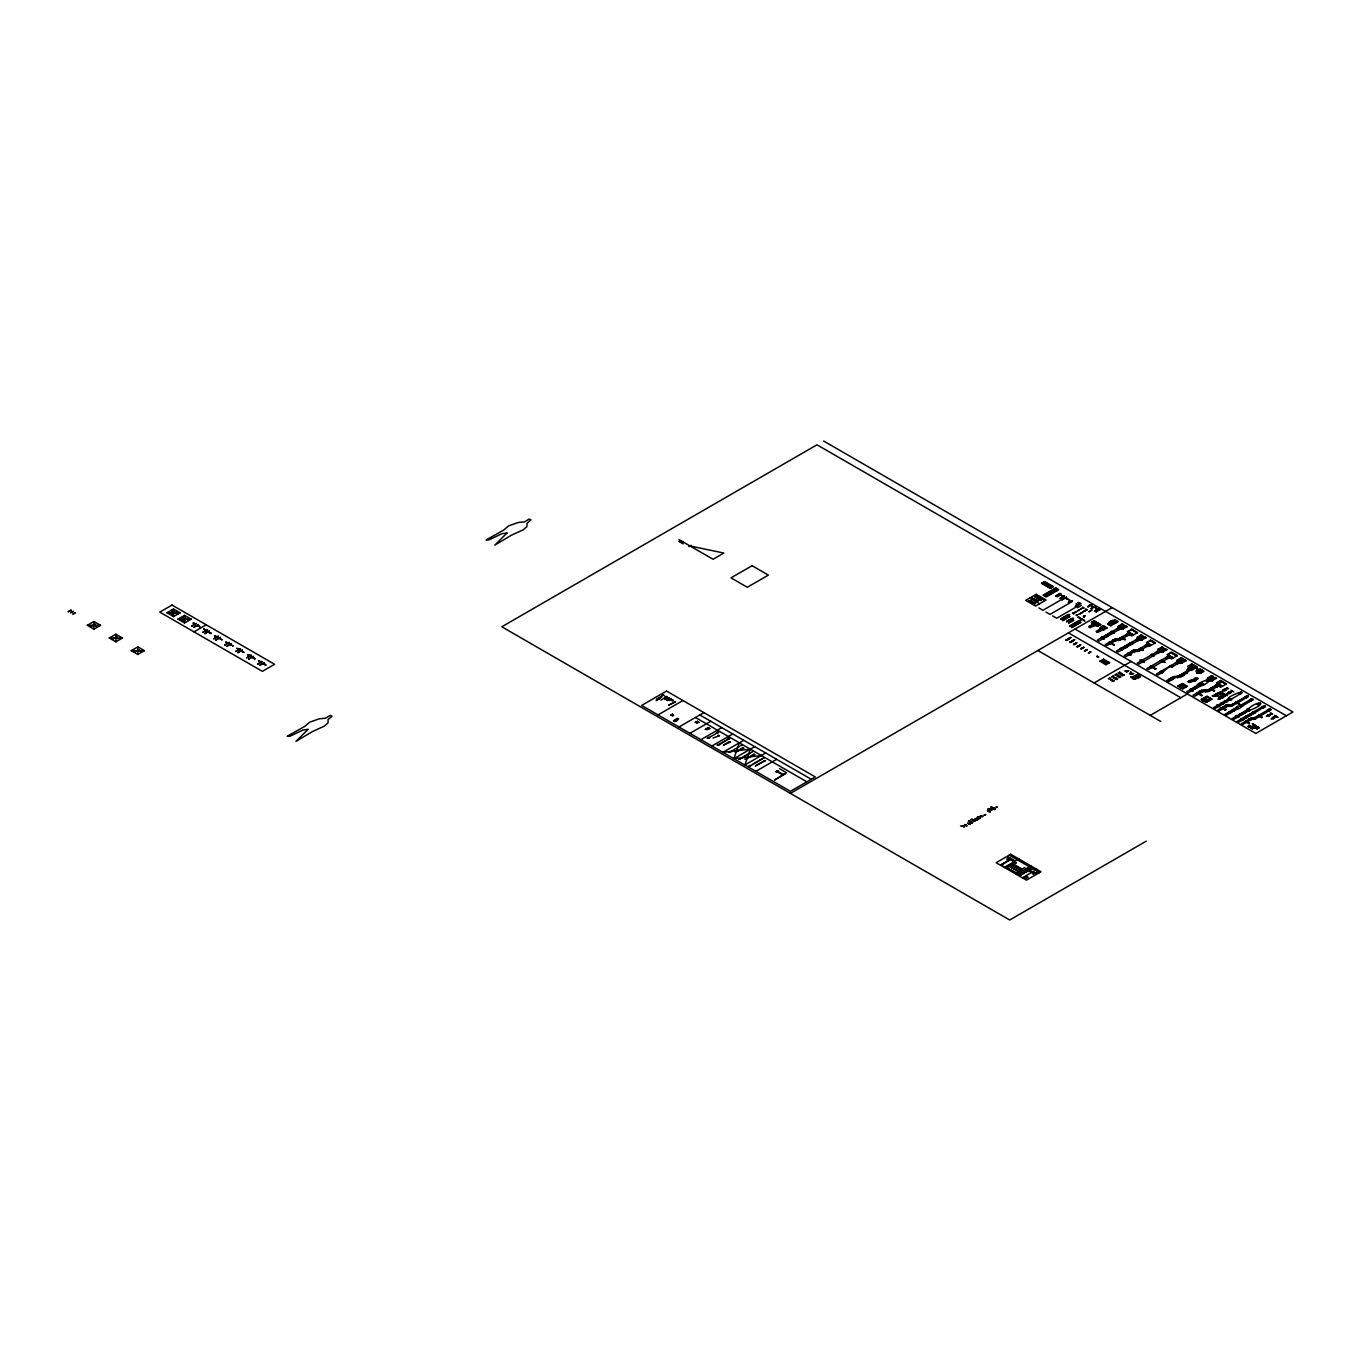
<?xml version="1.0" encoding="UTF-8"?>
<svg xmlns="http://www.w3.org/2000/svg" width="1361" height="1361" viewBox="0 0 1361 1361"><rect width="100%" height="100%" fill="white"/><g stroke="black" fill="none" stroke-linecap="round" stroke-linejoin="round"><path stroke-width="1.5" d="M1196.71 673.134L1198.667 672.011L1198.667 670.224L1196.71 669.102L1196.71 670.088A3.113 1.786 0 0 0 1196.71 672.147L1196.71 673.134L1200.623 673.168L1204.043 671.194L1200.385 669.085L1196.71 669.102M1207.615 690.078L1210.15 690.793L1208.262 689.704M1140.926 635.077L1145.945 637.935M1161.716 647.138L1166.751 649.946M1167.704 654.488L1171.413 652.055L1177.452 655.543L1171.532 658.979L1167.262 656.512A2.263 1.31 0 0 0 1167.381 654.794M1185.992 685.587L1182.964 687.288L1182.964 688.887L1181.739 688.19A2.926 1.684 0 0 1 1179.409 686.676M1186.043 671.211L1188.595 668.812M1207.275 696.407L1201.593 699.486L1202.835 700.115A2.926 1.684 0 0 0 1205.148 701.544L1206.271 702.344L1206.288 700.762L1204.298 699.486M1211.273 675.702L1216.309 678.561M1225.768 684.328L1220.494 680.398L1226.533 683.885L1220.613 687.305L1216.36 684.855A2.263 1.31 0 0 0 1216.462 683.137L1222.263 686.352M1183.883 675.056L1189.072 670.65M1230.106 692.086C1226.754 691.099 1233.253 693.208 1229.663 691.983M1217.993 699.078L1219.524 697.223L1221.31 698.261M1220.102 698.669L1218.724 697.938M1220.596 698.533L1220.46 698.21A2.041 1.174 0 0 0 1219.694 697.734L1219.048 697.632M1219.439 693.719L1218.35 692.919M1223.216 689.789L1221.94 691.371L1225.785 690.537L1225.478 689.193L1223.216 689.789L1227.52 688.156M1229.425 691.898L1227.996 692.919L1230.276 693.106M1271.242 713.606L1266.393 716.209L1268.928 715.937L1267.533 715.495M1270 715.308L1269.303 715.767M1273.896 718.455L1271.106 718.914L1272.484 718.132M672.725 714.406L671.024 715.018L672.776 715.631L673.525 714.933L671.841 714.627M1091.947 606.189L1093.683 607.193L1091.029 608.452M182.646 616.975L184.62 617.945M1109.113 633.324L1111.018 634.311M1128.15 644.297L1129.885 645.301M1198.497 684.923L1200.232 685.927M216.433 636.778L214.375 635.655L217.522 636.965M222.183 639.636L219.887 638.768L221.911 639.976M1231.093 712.671L1229.272 711.633M1243.291 719.714L1241.64 718.71M1196.455 678.527C1203.362 678.765 1189.922 677.693 1196.676 678.612M1112.737 624.07L1108.756 622.572L1112.618 620.344L1116.462 622.555L1112.737 624.07L1109.351 622.913M1093.632 607.006L1093.036 607.21M995.997 806.988L997.392 806.937L996.388 807.26M1097.953 656.478L1096.847 656.427L1098.038 657.108M1110.542 622.811L1113.213 620.684L1108.841 622.572M1209.197 680.721C1202.29 689.381 1186.554 686.659 1207.513 679.751M1221.055 693.259L1223.233 692.987M1222.722 695.437L1223.437 694.961L1221.804 695.777L1223.828 696.934L1225.274 696.169M1225.683 695.726L1224.288 696.288M1230.752 692.766L1230.021 693.361M1068.385 602.345L1072.383 600.575L1068.504 602.191M667.536 697.41L673.253 700.388M668.421 697.972L665.886 699.503M761.309 755.525L733.868 758.689L739.346 742.834M1170.919 652.514L1176.959 655.832M116.042 637.475L117.846 638.666L116.008 637.646M674.767 721.534C679.837 720.837 676.706 716.907 677.914 719.084L676.485 719.22L678.578 718.761L677.37 718.557M1095.758 608.095L1096.643 608.265M1084.122 616.278L1083.73 617.486M1274.474 718.098L1276.244 716.481M1046.813 583.529L1045.197 584.584M1198.82 686.812L1196.744 685.842L1186.775 691.728L1188.459 692.698L1198.956 686.659M664.746 695.879L664.423 695.828M668.217 697.836L665.359 699.452M1084.224 616.142L1085.278 615.614L1083.424 616.635A2.79 1.599 0 0 1 1083.815 616.193L1084.428 616.057M1112.192 621.96L1113.791 622.317L1111.92 623.27M1241.334 706.563C1238.34 711.667 1231.331 707.346 1239.871 705.713M1031.111 869.237L1019.882 874.987M1223.641 694.893L1224.117 693.6M673.423 715.205L672.691 715.631M70.687 612.79L73.324 611.191M669.544 698.244L668.966 698.686M1185.975 671.705L1168.316 681.708L1166.598 680.721L1174.424 676.349L1178.235 676.706A1.99 1.157 0 0 1 1178.133 677.097A1.803 1.038 0 0 1 1177.758 677.472L1182.471 675.873M990.774 807.26L994.602 809.54M1267.499 714.967L1268.367 715.835M1187.983 666.329L1191.947 663.913L1197.323 667.009L1191.385 670.429L1187.966 668.455A2.348 1.361 0 0 0 1187.898 666.652L1187.898 666.652M1046.541 585.366L1048.497 584.379L1046.932 585.587M1048.276 586.37L1050.233 585.383M1049.246 585.945L1046.218 583.835M1198.616 685.859L1196.285 686.199L1197.221 685.655M1204.315 691.388L1207.615 690.18M661.667 695.675L662.467 696.066M960.509 825.94L962.04 826.212M1204.383 691.49L1205.404 690.061L1207.411 690.265L1206.22 690.333M1231.433 704.811L1229.646 706.087A2.977 1.718 0 0 0 1232.93 705.678C1232.079 704.147 1230.871 705.44 1229.698 704.692C1223.624 711.446 1249.5 695.964 1229.357 706.019M1229.698 704.692L1228.83 705.9L1226.091 705.168M1078.916 617.026L1077.929 617.231M1087.949 606.683L1089.923 605.322M1091.726 605.118L1089.668 604.862M1094.839 606.751L1091.114 608.673M1151.508 654.403C1148.429 653.263 1158.041 659.473 1151.61 654.454M1193.359 690.742L1191.011 688.853M1236.503 715.58L1235.465 715.937L1238.068 717.383M672.98 714.814L671.279 714.814M1225.444 702.548L1227.197 701.578L1225.58 700.643M1223.182 702.106C1227.588 701.885 1224.594 701 1223.692 703.552L1221.923 702.769M1236.928 709.115L1235.21 708.332L1236.707 709.319L1226.482 715.137L1225.019 714.287L1229.851 711.429L1231.45 712.33L1229.442 711.667M1122.076 649.895L1120.375 648.653M1122.434 649.741L1120.766 648.465M1162.277 672.725L1160.372 671.568M1219.762 694.978L1222.569 693.344M1243.92 713.521L1242.44 712.671M1248.82 716.345L1247.322 715.495M1035.483 872.945L1032.523 873.047M263.149 663.402L264.204 664.185M1191.419 664.491L1196.557 667.451M1109.487 635.094L1107.769 634.107M1093.751 620.735L1100.556 624.852M1220.902 693.447L1220.511 693.804M1225.632 690.299L1227.758 688.309M1225.41 696.083L1224.696 696.237M1272.348 717.57L1275.989 716.345M667.86 699.962L667.009 700.456M671.177 699.231L669.612 700.217M670.19 700.49L671.841 699.503M1170.834 652.6L1176.687 655.985M671.177 700.439L671.875 699.962M985.738 814.558L984.207 815.001M672.368 700.847L673.134 700.354M1127.18 626.519L1122.791 629.054A2.569 1.48 0 0 0 1120.069 629.258C1115.697 628.067 1119.984 624.495 1122.621 623.882M1146.217 637.509L1141.811 640.044A2.569 1.48 0 0 0 1139.089 640.248C1134.734 639.058 1139.021 635.485 1141.641 634.872M1167.023 649.52L1162.617 652.055A2.569 1.48 0 0 0 1159.895 652.259C1155.54 651.068 1159.827 647.496 1162.447 646.883M1181.178 657.754L1186.282 660.646L1181.654 663.045A2.569 1.48 0 0 0 1178.932 663.249C1174.56 662.041 1178.847 658.469 1181.467 657.873M1207.258 679.598L1207.615 678.033A2.569 1.48 0 0 1 1207.258 679.598L1209.453 680.874A2.569 1.48 0 0 1 1212.175 680.67L1216.564 678.135M667.264 697.564L665.07 699.044M667.758 697.836L668.574 698.091M1203.634 684.804L1201.27 683.001M1093.41 607.227L1094.89 606.564M1223.624 689.466L1224.475 690.571M664.917 699.129L667.605 697.632M1080.226 603.178L1081.093 603.535M1240.466 705.117L1242.474 706.155L1240.841 705.066M206.515 630.823L205.579 630.483M208.216 631.844L211.346 633.341M217.488 637.152L216.603 636.863M219.206 638.173L220.125 638.462M1128.422 646.135L1126.687 645.148M673.491 720.837L676.128 719.271M1198.514 686.999L1198.258 686.063M674.461 721.364L676.706 719.68M1228.507 688.734L1226.754 687.611M1230.888 690.112L1233.9 691.932M674.035 721.126L676.519 719.578M673.848 721.041L676.366 719.493M1089.174 611.855L1091.522 610.204M673.661 720.939L676.179 719.391M1232.249 690.895L1230.327 691.966M1088.936 611.684L1092.254 609.966M1113.638 623.219L1110.27 622.147L1112.43 622.181M1230.429 693.191L1232.368 691.116M1269.694 715.699L1271.48 713.81M668.251 699.741L666.941 700.507L670.156 698.652M1181.841 688.088L1182.964 688.734L1187.438 686.352L1182.403 683.443L1178.014 686.029L1183.73 684.277M1183.832 684.345L1180.991 686.029L1182.964 687.169M1206.271 702.344L1211.97 699.112L1206.918 696.203L1201.338 699.486L1204.094 699.486L1208.398 697.053M1182.692 683.698L1178.286 686.029L1179.528 686.642A2.603 1.514 0 0 0 1181.977 687.917L1187.149 686.267M71.112 610.17L68.05 611.804L71.163 610.17M1073.131 618.472L1073.608 618.217M1115.544 640.708L1116.837 640.402A3.624 2.093 0 0 0 1120.426 639.84L1129.375 634.634M1134.581 651.698L1135.857 651.392A3.624 2.093 0 0 0 1139.446 650.813L1148.395 645.624M1219.796 705.849L1218.418 704.811M1238.561 716.686L1237.183 715.648M208.828 632.406L208.25 632.031M1071.056 601.018L1068.844 599.742M1086.486 610L1084.377 611.225M1079.902 620.412L1081.042 620.31M1090.705 625.465C1095.35 628.119 1089.838 623.729 1088.596 626.826L1090.263 627.795L1092.492 626.502M1100.93 637.952L1102.835 639.041M1110.814 632.236L1112.907 633.222M1138.834 640.095L1118.096 652.072L1116.411 651.102L1119.95 648.925L1121.855 650.031M1140.756 660.953L1142.662 662.041M1150.845 655.117L1152.75 656.223M1169.677 666.227L1171.089 665.41L1172.995 666.482L1171.566 667.315C1171.328 666.312 1170.477 664.934 1162.804 672.249L1160.014 671.807M1202.818 691.728L1203.992 691.354L1200.912 690.639M73.171 611.565L70.755 612.688M73.171 614.1L75.382 612.824M72.899 613.998L75.178 612.671M87.325 625.328L93.909 621.518L100.51 625.328L93.909 629.139L87.325 625.328L100.51 625.328M94.147 625.022L90.336 626.519L95.457 624.274L94.147 625.022A6.822 3.93 0 0 1 96.155 626.077M109.288 638.003L115.872 634.209L122.456 638.003L115.872 641.814L109.288 638.003L122.456 638.003M116.195 637.663L112.3 639.194L117.42 636.948L116.468 637.492M166.944 612.79L173.528 608.979L180.111 612.79L173.528 616.584L166.944 612.79L180.111 612.79M177.985 619.153L184.569 615.359L191.152 619.153L184.569 622.964L177.985 619.153L191.152 619.153M131.234 650.677L137.835 646.883L144.419 650.677L137.835 654.488L131.234 650.677L144.419 650.677M138.005 650.422L134.263 651.868L139.366 649.622L138.295 650.252M193.994 631.861L206.209 624.801M203.674 629.054L205.409 630.415M688.955 546.595L691.15 545.336M656.614 699.18L657.516 699.792M659.183 697.819L659.762 698.108M660.97 697.478L660.544 696.968M661.089 696.611L661.633 697.002M659.149 698.754L658.043 698.346M660.153 697.972L659.336 697.512L660.306 697.938M659.37 699.095L657.72 698.533M666.822 696.424L660.868 700.2M666.754 697.087L665.92 696.594M666.533 699.248L668.983 697.853M670.803 698.942L668.421 700.235L669.357 699.775M671.262 700.405L672.3 699.809M671.79 700.592L672.657 700.081M675.6 701.749L668.625 705.202L675.379 701.936M658.026 714.899L682.916 700.524M671.041 715.291L672.334 714.627M678.969 726.995L703.875 712.62M697.342 721.228L695.114 722.538L697.666 721.415M696.747 722.878L697.938 722.113M698.244 721.942L699.146 722.232L697.734 722.232M696.747 723.048L698.669 722.3M689.942 733.324L710.799 721.296M705.236 729.377L708.315 727.557M705.389 729.462L708.639 727.744M709.098 728.594L706.716 729.802M709.217 728.288L710.119 728.577L708.724 728.577M700.932 739.669L721.789 727.625M708.877 737.152L709.83 737.713M716.209 732.916L717.247 733.443M710.136 736.879L715.784 733.834M717.893 735.586L719.561 735.74L718.319 735.348M711.905 745.998L732.762 733.97M718.693 744.161L719.714 744.688M727.182 739.431L727.761 739.669M720.02 743.855L726.57 740.061M720.19 743.957L726.774 740.18M723.644 745.062L728.867 741.915M729.292 741.677L730.534 742.085L728.594 742.085M743.735 740.299L722.878 752.344L750.319 749.179L744.841 765.018L765.699 752.973M740.928 745.369L741.915 745.692M732.439 750.557L739.959 746.219M731.572 751.663L731.401 751.102M737.373 751.17L741.303 749.128L735.859 751.782M741.388 748.839L742.579 748.108M742.987 747.87L744.025 748.227L742.357 748.227M742.783 748.261L741.184 748.958M733.868 758.689L754.726 746.645M740.639 758.111L741.218 758.111M752.14 751.493L752.616 752.106M742.255 757.567L750.932 752.565M744.195 756.444L749.094 753.62M749.367 753.467L751.017 752.48M742.443 757.686L744.11 756.733M1043.445 583.954L1045.622 582.695M1043.887 584.192L1046.49 582.695M745.913 758.911L747.104 758.468L745.454 758.928M747.189 758.179L754.334 754.777M752.361 755.185L753.552 754.453M753.96 754.215L755.015 754.572L753.348 754.572M747.376 758.298L752.072 755.338M1048.94 587.118L1051.56 585.604M1049.382 587.374L1051.56 586.115M1031.706 597.7L1037.541 600.967L1038.919 600.32M1035.143 595.727L1040.978 598.993L1041.607 598.142M1032.029 597.921L1037.984 600.864M1036.146 596.05L1037.15 596.475M1036.776 595.846L1042.951 599.538M1029.971 600.167L1035.772 603.518L1034.751 602.923M1035.993 597.139L1034.972 596.458L1041.199 600.354M1030.124 600.813L1031.434 601.562M1030.719 600.916L1031.128 601.341M1044.482 594.893L1056.051 588.207M751.136 764.899L751.816 765.29M763.334 757.873L764.014 758.264M1050.318 591.899L1054.333 590.368M752.531 764.372L762.449 758.638M752.752 764.491L762.585 758.638M1037.456 600.558L1038.324 600.66M1045.963 595.386L1055.081 590.113M1040.825 598.755L1041.76 598.687M1051.117 592.869L1047.817 594.672M1033.901 603.416L1035.006 603.978M1043.972 594.672L1047.136 595.863L1058.229 589.466M1040.825 599.929L1041.216 600.524M756.172 765.494L764.627 760.612M764.916 760.782L755.967 765.716M1061.495 594.247L1056.782 596.713L1061.461 594.349M755.814 771.364L776.672 759.319M1064.914 597.615L1042.968 610.289L1038.919 607.959M779.496 768.591L786.641 772.861M777.709 770.581L776.042 771.925M776.212 771.925L778.118 770.819M1071.958 601.715L1050.012 614.389L1045.963 612.059M1077.487 605.152C1069.933 608.962 1083.985 602.43 1077.232 604.726L1076.636 603.961M785.484 773.507L774.851 779.955M774.766 779.904L785.399 773.456M1078.644 605.577L1056.68 618.251L1052.631 615.904M1068.317 614.526L1069.168 615.121M1060.831 619.085L1066.531 615.801M1068.504 614.73L1069.525 614.628M1060.934 619.153L1067.041 616.091M1068.878 614.951L1069.644 614.406M1072.434 613.113L1073.897 613.93M1082.573 607.159L1084.173 608.112M1072.74 613.301L1076.092 612.008L1073.37 613.624M1079.494 610.017L1077.061 611.276M1083.203 607.55L1080.311 609.201L1083.509 607.721M1075.768 611.838L1073.523 613.113M1069.729 616.618L1062.618 620.735M1090.995 604.692L1090.28 605.22L1091.641 604.692M1090.008 605.373L1088.068 606.581M1085.551 608.894L1087.286 609.864M1075.973 615.053L1077.249 615.665M1072.162 618.2L1073.114 618.745M1076.585 615.342L1079.443 613.828M1080.26 613.93L1083.016 611.991L1080.787 613.301M1086.656 609.541L1083.764 611.191L1086.963 609.728M1070.392 619.476L1066.48 621.858L1070.903 619.765M1078.712 617.111L1078.354 617.299M1068.691 623.134L1073.54 620.242M1073.693 620.344L1068.963 622.675M1097.153 608.996L1094.635 611.106M1097.408 608.843L1099.127 608.503L1094.482 611.021M1079.698 620.191L1080.566 620.786M1077.912 621.484L1069.593 626.4L1078.422 621.773M1098.65 609.847L1096.115 611.974M1095.979 611.889L1100.471 609.286M1080.43 622.504L1071.634 627.574L1081.059 622.266M1083.781 620.633L1084.921 621.262M790.401 793.378L1112.158 607.618M1093.206 622.913L1094.993 621.875M1092.475 624.58L1091.131 625.226L1093.036 626.332L1094.142 625.55L1091.93 624.767M1094.856 623.27L1096.915 623.899M1068.538 638.99L1069.814 637.918M1068.912 639.126L1065.884 640.197L1070.597 637.475M1097.051 625.124L1098.837 624.104M1073.472 640.197L1069.678 642.375L1074.867 639.551M1100.3 624.886L1093.666 621.058L1091.862 622.13L1098.429 625.924L1100.334 624.852M1102.529 626.111L1100.692 627.217L1104.537 629.445M1100.777 627.812L1100.079 628.85L1102.274 630.109L1107.105 627.965L1102.954 625.567L1106.799 628.136M1101.236 627.54L1103.073 626.434M1100.334 629.003L1096.098 631.453L1097.766 632.423L1102.019 629.956M1096.932 631.929L1101.508 629.292M1078.814 645.692C1084.513 644.127 1070.512 649.826 1080.872 644.655M1121.872 624.036L1126.925 626.945M1083.339 647.666L1080.753 648.789L1083.9 647.104M1119.252 627.013L1123.642 624.478M1100.828 638.139L1097.391 640.129L1099.076 641.082L1102.512 639.092M1101.151 637.816L1118.13 628.153M1121.889 626.043L1122.978 627.234M1103.056 638.921L1119.814 629.105M1121.77 628.459L1126.159 625.924M1086.231 649.946L1084.496 650.949L1087.286 649.52M1090.484 652.157C1084.666 655.185 1092.9 650.524 1090.076 651.936M1136.86 633.001L1131.586 629.071L1137.626 632.559L1131.706 635.978L1127.435 633.511A2.263 1.31 0 0 0 1127.554 631.81M1115.578 639.007L1105.2 644.621L1106.867 645.59L1110.321 643.6M1127.878 631.487L1131.059 629.65M1128.235 631.691L1131.416 629.854M1108.534 642.579L1110.423 643.668L1119.354 638.36L1121.243 639.449M1112.43 640.333L1114.302 641.422L1127.691 633.665M1125.479 639.381C1124.884 640.98 1125.258 637.305 1121.379 637.186M1096.813 656.41L1097.187 656.189M1138.272 638.003L1142.662 635.468M1120.171 648.806L1137.167 639.126M1099.875 661.208L1103.482 659.132L1109.589 662.654L1105.983 664.729L1099.875 661.208L1109.589 662.654M1101.508 661.446L1104.179 660.868M1103.073 660.748L1101.798 661.497M1140.79 639.449L1145.179 636.914M1107.429 662.518L1105.676 662.96M1129.103 652.787L1132.862 650.49M1146.898 642.477L1150.606 640.044L1155.438 642.834L1149.518 646.254L1146.455 644.502A2.263 1.31 0 0 0 1146.574 642.783M1127.674 653.62L1124.22 655.611L1125.904 656.58L1129.664 654.539L1127.759 653.433M1147.255 642.681L1150.436 640.827M1130.77 653.756L1145.06 645.607M1137.711 649.809L1140.263 650.439M1129.885 654.539L1130.872 653.824L1129.001 652.736L1127.571 653.552L1129.443 654.641M1146.728 644.655L1144.958 645.539L1147.068 646.526M1094.057 682.95L1131.195 661.497M1109.725 677.965L1108.347 678.765L1110.661 678.458L1109.81 677.965M1116.275 674.12L1114.829 674.971L1117.211 674.614L1116.36 674.12M1159.079 650.014L1163.468 647.479M1157.973 651.136L1137.218 663.113L1138.902 664.083L1142.338 662.092M1161.716 649.027L1163.298 649.946M1118.232 675.26L1116.905 676.043L1119.542 677.608L1120.954 676.825L1118.674 677.115M1120.205 674.205L1121.617 673.389M1142.883 661.922L1152.427 656.274M1157.99 653.059L1153.856 655.441L1152.087 654.42M1111.137 680.296L1112.515 679.53M1114.421 678.441L1115.85 677.642M1117.738 676.57L1119.184 675.754L1118.334 675.26M1121.039 674.733L1122.553 673.882L1121.702 673.389M1152.546 656.342L1153.958 655.509M1158.109 653.127L1159.521 652.31M1161.596 651.46L1165.986 648.925M1126.619 671.96L1128.83 670.718L1124.764 670.888L1126.772 672.028M1121.855 675.209L1124.203 674.835M1112.209 680.925L1114.421 680.636L1113.145 681.419M1115.442 679.02L1117.704 678.697L1116.377 679.513M1118.708 677.132L1120.12 676.298M1122.791 675.702L1124.203 674.886M1129.545 673.576L1131.689 672.368L1130.668 671.79L1130.413 673.083M1130.634 674.205L1133.747 673.576L1131.501 673.712M1168.061 654.692L1171.243 652.838M1130.889 676.774L1131.314 677.812L1137.507 674.358M1132.148 676.791L1134.24 676.247M1167.534 656.665L1146.796 668.642L1148.463 669.612L1151.899 667.622M1136.792 678.271L1137.83 678.322C1145.452 674.529 1135.959 676.366 1133.917 679.275L1132.93 678.748C1144.805 673.678 1135.397 673.134 1133.696 678.254M1169.201 657.635L1152.444 667.434L1153.243 667.094M1132.947 678.714L1135.737 677.115M1135.703 678.884L1136.741 678.288M1160.627 660.51L1165.305 662.382M1178.116 661.004L1182.505 658.469M1176.653 662.195L1175.241 663.011L1177.333 663.998M1159.691 672.113L1156.255 674.103L1157.922 675.073L1161.358 673.083M1161.137 671.279L1169.78 666.295M1171.209 665.461L1175.343 663.079M1180.736 660.017L1182.318 660.936M1172.893 666.431L1178.66 663.096M1162.056 672.827L1162.906 672.317L1160.814 671.347M1180.616 662.45L1185.023 659.915M1189.072 666.822L1192.27 664.985M1191.981 666.516L1190.16 666.244M1194.601 665.444L1187.285 669.663L1189.344 670.582M1189.514 669.357L1195.434 665.937M1196.336 666.448L1176.074 677.472M1189.31 680.755L1189.514 680.653A5.121 2.96 0 0 1 1192.865 679.922L1194.499 679.207L1196.387 680.296L1195.57 680.67A5.121 2.96 0 0 1 1192.321 681.436L1188.102 681.47L1189.973 682.559L1191.402 681.742L1189.531 680.653M1188.323 682.422L1195.298 678.39M1194.397 680.364L1197.782 678.39M1208.058 677.778L1211.239 675.941M1190.314 688.819L1193.189 690.81L1190.28 689.346M1200.521 682.916L1202.954 684.855M1208.636 678.629L1213.025 676.094M1212.855 678.561L1210.78 677.914M1150.249 715.376L1187.387 693.94M1211.154 680.075L1215.543 677.54M969.44 820.666L968.334 821.312L971.652 823.235L972.775 822.588L969.576 820.904M989.787 809.812L991.506 808.825M961.955 826.28L963.146 825.634M967.909 823.456L969.917 824.579M992.85 809.063L990.076 810.663L993.411 809.2L987.916 808.74L990.672 810.322M993.53 808.927L994.772 808.213M984.207 815.375L985.177 814.695M984.513 815.069L985.432 814.541M994.415 809.438L994.006 808.655M995.64 808.723L994.313 808.485M963.792 827.233L964.864 826.62L963.112 825.651M972.503 822.588L968.607 821.312M976.926 820.037L977.861 819.441M979.222 818.641L980.328 817.995L976.977 817.349L979.222 818.641L978.117 817.927M980.345 816.039L983.033 816.43L980.243 816.107L982.064 816.906M1201.117 690.52L1193.019 695.318L1194.686 696.288L1198.122 694.297M970.393 824.239L967.45 823.116M1216.785 682.814L1219.983 680.976M1217.142 683.018L1220.324 681.18M1198.667 694.127L1205.489 690.078M1198.667 694.246L1199.466 693.787L1197.578 692.562M1205.063 691.66L1209.623 689.04L1211.392 690.061L1210.048 690.725M1209.929 688.734L1216.615 685.008M1205.2 691.677L1222.62 681.623M1202.222 695.335C1201.899 696.951 1201.048 692.851 1197.357 692.698M1211.409 690.061L1216.632 686.931M1216.751 686.982L1218.163 686.165M1214.914 694.859L1216.445 693.838M1218.248 695.114L1216.496 693.838M1217.976 695.862L1216.088 694.025M1227.928 692.698L1226.635 694.059L1229.681 693.532M1218.963 699.282L1222.824 697.512L1220.868 696.356L1219.507 697.087L1221.702 698.176M1227.537 695.624L1224.764 693.974M1230.157 699.86L1228.558 698.942L1213.553 707.669L1215.033 708.52L1218.469 706.546M1228.779 698.822C1225.512 697.121 1248.666 688.241 1239.701 694.365M1219.949 705.696L1222.195 704.386M1227.129 701.544L1229.885 699.945M1231.365 699.095L1239.616 694.331M1219.575 705.968L1216.955 705.661M1223.726 703.586L1222.28 704.42L1220.681 703.501M1230.378 699.741L1231.416 699.146L1229.612 698.329M1226.295 705.066L1217.721 710.085L1219.201 710.935L1229.936 704.743M1229.629 706.087L1247.288 695.896L1248.326 696.407L1236.86 703.484M1229.936 711.446L1235.09 708.383M1241.334 704.862L1251.933 698.754L1253.362 699.367L1241.419 706.597L1239.82 705.678L1241.266 704.828M1235.584 715.614L1239.02 717.111L1238.017 717.485M1247.544 709.642C1258.33 698.993 1270.034 702.752 1249.143 710.578M1238.357 716.805L1233.798 719.357L1232.334 718.506L1247.322 709.779L1248.922 710.697M1238.714 716.515L1248.649 710.782M1240.603 719.306L1244.396 717.196M1245.791 716.311L1244.328 717.145L1245.91 718.081M1245.842 716.345L1249.245 714.304L1250.861 715.24M1253.464 711.871L1252.171 712.569L1253.821 713.521L1265.288 706.087M1265.05 705.968L1261.749 707.091L1263.552 707.907M1249.313 714.355L1252.069 712.756L1253.821 713.521M1253.549 711.905L1261.8 707.142M1253.549 713.606L1238.697 722.181L1237.217 721.33L1240.671 719.357L1242.185 720.224M1007.684 858.247L1006.817 859.046L1007.701 860.884M1249.857 718.676L1241.3 723.695L1242.763 724.545M1242.644 724.46L1269.813 708.945L1270.987 709.506L1259.486 716.532M1001.764 864.779L1011.274 859.284M1255.557 718.744L1252.596 719.34A3.181 1.837 0 0 0 1255.557 718.744L1258.976 716.754M1011.989 859.693L1010.917 860.305L1012.397 860.084M1248.769 723.695L1249.5 723.099M1013.537 860.645L1012.652 861.666M1261.392 717.791L1262.447 717.383L1257.87 715.614M1012.482 861.819L1014.387 860.73L1008.144 856.784M1004.265 867.399L1018.879 858.978M1248.411 726.383L1250.895 726.468M1007.31 866.889L1014.813 862.551L1006.698 866.617L1008.11 868.182M1012.907 864.541L1016.446 862.585L1013.741 864.15M1251.78 726.723L1250.181 727.642L1252.477 728.918M1254.91 725.209L1253.005 726.298L1254.757 727.318L1256.662 726.213M1254.757 727.182L1255.778 725.991M1253.855 728.05L1252.46 728.85L1250.368 727.625M1253.991 728.05L1251.695 726.859L1253.651 728.05M1255.676 728.05L1257.853 726.91M1257.02 728.815L1259.129 727.642M1257.224 728.952L1259.299 727.744L1257.581 726.74L1255.488 727.948L1257.088 728.952M1021.379 869.441L1024.85 867.433M1016.599 873.099L1022.162 869.883L1012.142 864.099M1016.293 874.34L1030.889 865.919M1026.109 869.305L1027.232 868.658M1028.984 868.862L1019.134 874.562L1020.41 875.378L1030.685 869.169M1029.494 870.632L1031.791 869.305L1027.844 868.59M1031.825 871.431L1028.287 870.87M1022.281 877.811L1036.895 869.373M1027.045 876.535L1024.748 877.794L1025.905 878.474L1028.15 877.182L1026.994 876.501M1034.088 872.486L1032.404 873.456L1033.492 874.085L1038.171 872.146L1037.303 871.891M1032.795 873.677L1034.581 872.639M1146.285 841.132L1009.692 920.002L501.818 626.775L816.991 444.809L1286.366 715.784M1078.184 610.426L1079.069 609.915M1110.44 643.668L1108.739 642.46M1211.834 699.044L1206.271 702.191L1205.148 701.544A2.79 1.616 0 0 1 1202.835 700.115M1204.094 699.486L1206.288 700.762L1210.49 698.261M1206.288 700.762L1210.592 698.329M1113.655 639.619L1116.837 640.402M1134.7 651.528L1135.857 651.392L1132.675 650.609M1188.272 671.636L1187.966 671.739A1.939 1.123 0 0 1 1186.656 671.79L1186.265 671.671M656.853 700.711L656.087 700.183M1139.446 650.813L1137.796 651.392M1201.695 690.333L1201.219 690.571A3.692 2.127 0 0 1 1205.251 690.112L1205.404 690.061M1228.541 692.086L1227.996 692.919M1226.805 704.862L1226.346 705.083A2.977 1.718 0 0 1 1229.595 704.709M228.427 643.532L225.654 642.001L228.58 643.345M1120.069 629.258L1122.791 629.054M1139.089 640.248L1141.811 640.044M1159.895 652.259L1162.617 652.055M1178.932 663.249L1181.654 663.045M1209.453 680.874L1212.175 680.67M173.476 611.804L171.044 610.426M712.994 738.036L718.948 735.876M1273.471 718.693L1272.688 718.285L1273.93 718.489M1177.248 677.659L1178.15 677.642M662.314 695.335L663.641 694.688L662.603 695.046M1251.303 718.2L1254.059 717.876L1249.925 718.693A3.454 1.99 0 0 1 1252.92 718.132L1255.659 718.744M1118.776 640.402L1120.426 639.84L1117.857 639.024M1177.741 676.179L1180.855 676.91M1223.624 694.739L1224.288 694.808M1134.615 649.98L1132.964 650.524A3.658 2.11 0 0 1 1136.503 649.98L1137.03 649.997M1068.589 599.623L1070.75 601.188M1226.924 695.233L1225.683 695.386M1191.947 679.99L1193.325 680.313M1270 715.069L1268.537 714.661M1273.284 717.383L1273.59 717.349M1089.31 604.965L1090.586 605.747M1091.913 606.155L1093.121 607.329M1218.878 699.35L1218.707 699.35M1241.606 718.676L1242.627 719.986M1252.596 719.34L1249.67 718.778M1076.058 603.961L1077.027 604.896M1030.736 871.397L1027.351 871.397M1056.204 589.942L1057.446 589.925M1098.803 657.159L1097.544 656.819M1200.878 669.374L1197.204 670.19A2.603 1.514 0 0 0 1197.204 672.062L1201.117 672.878M1198.667 670.224L1202.341 670.207M1071.6 641.269L1072.672 641.269M1070.12 637.748L1071.056 637.526M1069.627 638.037L1070.495 637.816M1069.134 638.326L1070.392 638.105M1068.64 638.615L1069.899 638.377M1067.739 639.126L1069.406 638.666M1067.653 639.177L1068.419 638.734M1067.16 639.466L1068.742 639.228M1066.667 639.755L1068.249 639.517M1066.173 640.027L1067.756 639.806M1065.901 640.197L1067.262 640.095M1073.268 640.299L1074.441 640.129M1072.774 640.589L1074.05 640.368M1073.557 640.64L1071.294 641.439M1071.787 641.167L1073.063 640.929M1070.801 641.729L1072.383 641.507M1070.307 642.018L1071.89 641.78M1069.814 642.307L1071.396 642.069M1069.729 642.358L1070.903 642.358M1076.942 642.579L1073.472 644.57L1076.636 643.209L1075.462 643.43M1074.969 643.719L1076.245 643.481M1074.475 643.991L1075.751 643.77M1073.982 644.28L1075.258 644.059M1074.765 644.331L1074.271 644.621M1079.307 645.403L1079.698 645.182M1078.32 645.982L1079.596 645.76M1077.827 646.271L1079.103 646.033M1077.334 646.543L1078.61 646.322M1077.146 646.662L1078.116 646.611M1082.658 647.683L1083.934 647.445M1082.165 647.955L1083.492 647.785M1081.672 648.244L1083.169 648.023M1081.178 648.534L1082.675 648.312M1080.787 648.755L1082.182 648.585M1085.738 650.235L1087.014 649.997M1085.244 650.524L1086.52 650.286M1084.751 650.796L1086.027 650.575M1084.53 650.966L1085.534 650.864M1089.583 652.208L1090.739 651.987M1089.089 652.497L1090.28 652.276M1088.596 652.787L1089.787 652.548M1089.293 652.838L1088.8 653.127M1097.051 656.546L1098.123 656.768M672.062 715.614L673.168 715.478M677.523 718.863L678.101 718.982M1254.876 725.396L1256.305 726.298L1254.944 727.08M1254.161 725.685L1255.369 725.685M1253.753 725.991L1254.57 727.08M990.434 811.837L987.967 811.173M965.732 825.225L966.837 825.77M1018.657 871.703L1008.994 866.123M1096.609 625.703L1094.414 625.703L1092.202 623.168M1269.575 708.928L1271.055 709.779L1269.779 708.945M1198.667 672.011L1202.563 672.045M672.113 714.389L673.338 714.814M186.491 619.102L187.886 620.174M1220.034 692.171L1220.596 692.273M966.956 825.94L964.541 824.545L966.361 825.021M1083.577 620.123L1078.78 617.554L1084.445 620.191M1248.088 696.169L1235.244 702.548L1239.82 704.317L1235.873 702.191M1247.135 695.879L1247.918 696.066M1130.991 676.757L1132.046 676.808M1134.717 678.85L1135.652 678.901M137.784 650.32L140.183 651.46L137.682 650.235M990.264 811.717L987.746 810.339M1093.359 606.972L1094.261 606.547M1249.67 710.969C1248.343 706.699 1244.379 710.221 1249.432 710.901M991.25 806.648L995.435 808.842M236.814 648.261L239.621 649.775L236.78 648.38M243.823 652.395L241.067 650.83L243.874 652.31M1177.061 676.077L1177.554 676.553A2.024 1.174 0 0 1 1177.452 676.995A1.82 1.055 0 0 1 1177.129 677.336L1177.333 676.978A2.11 1.225 0 0 0 1177.418 676.604L1177.333 676.349M1185.482 672.147L1187.217 673.134M1220.085 692.307L1221.259 692.919M1219.473 706.716C1218.946 703.467 1213.91 704.522 1219.252 706.648M673.168 702.616L674.222 701.885M1103.89 638.666C1095.571 633.886 1109.13 643.141 1101.695 637.271M1223.607 690.248L1223.743 690.299M1228.983 693.498L1228.064 693.038M1220.171 692.324L1217.432 692.817L1218.367 693.208M263.422 663.385L265.837 665.138A4.644 2.688 0 0 0 263.524 663.964L263.081 663.811M1027.266 868.658L1031.094 869.237M1141.335 660.204C1151.1 666.958 1132.301 655.9 1143.716 661.667M690.044 545.965L723.814 553.059L713.079 559.269L679.02 539.602M1096.558 608.503L1095.367 608.112M1052.189 590.827L1052.665 591.252M1050.437 591.831L1052.274 592.886M1049.11 593.566L1049.637 593.719M1225.274 689.244L1225.58 689.534M1214.727 694.876L1212.192 695.828L1213.485 696.203A2.79 1.616 0 0 0 1216.683 695.879L1215.288 694.484M182.425 617.213L184.109 618.047M1230.701 700.081L1231.671 699.69L1228.388 698.618M261.057 662.144L258.59 660.953A4.644 2.688 0 0 1 260.631 662.297L260.24 661.888M1111.716 631.419C1108.364 630.466 1118.47 636.216 1111.665 631.521M1003.789 863.163L1002.019 864.167M1065.493 598.159L1067.858 599.299A6.465 3.726 0 0 0 1065.544 598.159M1088.017 606.887L1090.008 605.73M1205.625 700.047C1209.3 698.431 1198.378 703.416 1205.421 700.047M239.502 649.554L238.039 648.908M241.135 651.102L242.581 651.749M1260.201 703.161L1260.507 703.365M188.039 620.429L187.052 619.561M1082.829 611.872L1080.396 613.607M264.238 664.202L265.837 665.138L263.626 663.453M264.919 664.321L263.779 663.709M1111.988 621.262L1110.321 621.228L1110.372 622.198M1272.62 718.506L1272.994 717.417M689.432 546.237L689.381 546.186M195.184 624.461L194.912 624.189A6.465 3.726 0 0 0 193.16 623.083L195.218 624.478M94.419 624.869L94.59 624.954A9.544 5.512 0 0 1 95.882 625.754L96.257 626.026M1143.461 649.758L1142.73 650.371M1214.607 690.588L1213.893 691.201M1114.404 644.621L1113.672 645.233M1131.399 654.454L1130.685 655.049M671.024 700.013L670.139 700.439M171.18 610.34L173.545 611.599M175.348 612.994L177.713 614.27M823.592 440.998L1292.95 711.99L1255.812 733.443L1075.02 629.054M1131.093 629.36L1137.133 632.848M1154.945 643.124L1150.113 640.333L1154.672 643.277M1191.453 664.202L1196.812 667.298M1220.017 680.738L1226.04 684.175M1239.565 692.596L1241.147 693.515M1246.03 696.339L1247.612 697.24M1251.014 699.214L1252.596 700.132M1258.33 703.433L1259.912 704.352M1263.229 706.257L1264.811 707.176M1268.656 709.404L1270.238 710.306M1239.344 692.715L1240.943 693.634M1245.825 696.458L1247.425 697.376M1250.793 699.333L1252.409 700.252M1258.108 703.552L1259.708 704.471M1263.008 706.376L1264.607 707.295M1268.435 709.506L1270.051 710.442M1239.122 692.834L1240.722 693.77M1245.604 696.577L1247.203 697.495M1250.589 699.452L1252.188 700.388M1257.887 703.671L1259.486 704.607M1262.787 706.495L1264.386 707.431M1268.231 709.642L1269.83 710.561M1169.32 653.433L1168.742 653.875M1238.51 693.191L1240.109 694.127M1244.975 696.934L1246.591 697.853M1249.959 699.809L1251.576 700.728M1257.275 704.028L1258.874 704.947M1262.174 706.852L1263.774 707.788M1267.601 710L1269.218 710.918M1238.102 693.447L1239.888 694.246M1244.566 697.189L1246.37 697.989M1249.551 700.064L1251.354 700.864M1256.866 704.283L1258.653 705.083M1267.193 710.255L1268.996 711.054M1044.414 581.742L1041.794 583.257M1113.043 621.365L1115.237 622.623M1140.416 637.305L1141.998 638.207M1044.329 581.947L1052.853 586.863M1043.394 582.593L1044.482 583.223M1050.267 586.557L1044.857 583.427L1050.131 586.625M1054.622 589.041L1056.799 590.283M1111.92 622.164L1113.859 623.27M1043.275 582.661L1044.363 583.291M1118.402 626.145L1123.267 628.952M1127.657 631.487L1133.679 634.838M1137.439 637.135L1142.287 639.942M1146.677 642.477L1151.491 645.114M1158.245 649.146L1163.094 651.953M1167.483 654.488L1173.505 657.822M1177.265 660.136L1182.114 662.943M1188.017 666.346L1193.359 669.289M1207.836 677.778L1212.617 680.534M1216.564 682.831L1222.586 686.165M1054.18 589.279L1056.799 590.793M1118.198 626.281L1123.046 629.071M1127.452 631.606L1133.356 635.026M1142.083 640.061L1137.218 637.254A2.569 1.48 0 0 1 1136.894 638.972M1146.472 642.596L1151.168 645.301M1158.024 649.265L1162.889 652.072M1167.279 654.607L1173.182 658.026M1181.909 663.062L1177.061 660.255A2.569 1.48 0 0 1 1176.738 661.973M1187.813 666.465L1193.036 669.476M1207.615 677.897L1212.396 680.67M1045.061 584.515L1048.497 586.387M1081.383 605.373L1077.555 607.738M1042.152 583.206L1050.675 588.122M1117.602 628.323L1119.491 629.428M1127.163 633.852L1129.052 634.941M1136.622 639.313L1138.528 640.402M1146.183 644.825L1148.089 645.931M1157.428 651.324L1159.334 652.412M1166.989 656.853L1168.895 657.941M1176.448 662.314L1178.354 663.402M1188.255 669.017L1190.143 670.105M1206.986 679.939L1208.874 681.027M1216.071 685.178L1217.976 686.284M1117.381 628.459L1119.269 629.548M1126.942 633.971L1128.83 635.077M1136.401 639.432L1138.306 640.538M1145.962 644.961L1147.867 646.05M1157.207 651.443L1159.113 652.548M1166.768 656.972L1168.674 658.061M1176.227 662.433L1178.133 663.539M1206.765 680.058L1208.653 681.163M1215.849 685.315L1217.755 686.403M1052.597 591.372L1051.781 591.048M1187.66 669.357L1189.565 670.446M1116.786 628.782L1118.691 629.888M1126.364 634.311L1128.252 635.4M1135.823 639.772L1137.711 640.878M1145.384 645.301L1147.272 646.39M1156.629 651.783L1158.517 652.889M1166.19 657.312L1168.078 658.401M1175.649 662.773L1177.554 663.862M1206.186 680.398L1208.075 681.487M1215.271 685.638L1217.176 686.744M1110.882 625.72L1118.198 621.552L1114.88 619.663L1107.616 623.865L1110.865 625.788L1107.701 623.865M1116.377 629.037L1118.47 630.007M1126.04 634.617L1128.031 635.536M1135.397 640.027L1137.49 640.997M1156.204 652.038L1158.296 653.008M1165.765 657.567L1167.874 658.537M1205.761 680.653L1207.853 681.623M1216.955 686.863L1214.948 685.961M1049.433 592.052L1051.713 593.209M1236.077 702.072L1237.881 702.871M1241.062 704.947L1242.865 705.747M1248.377 709.166L1250.181 709.966M1253.277 711.99L1255.08 712.79M1258.704 715.137L1260.507 715.937M1184.665 672.521L1186.554 673.61M1258.483 715.257L1262.106 717.383M1093.819 620.633L1100.981 624.767M1201.865 682.899L1203.736 683.988M1210.95 688.156L1212.838 689.227M1112.26 631.419L1114.132 632.508M1121.821 636.948L1123.693 638.037M1131.28 642.409L1133.152 643.498M1140.841 647.921L1142.713 649.01M1161.648 659.949L1163.519 661.021M1210.507 688.394L1212.634 689.364M1247.152 709.455L1249.483 710.799M1084.377 615.818L1083.441 616.601L1084.462 616.074M1102.478 626.145L1106.357 628.391M1130.838 642.647L1132.964 643.617M1140.399 648.176L1143.291 649.86M1161.205 660.187L1165.135 662.467M1170.664 665.648L1172.791 666.618M1201.423 683.137L1203.328 684.243M1212.532 689.568L1214.437 690.673M1240.007 705.559L1241.623 706.478M1257.649 715.733L1259.265 716.669L1257.462 715.869M1234.835 702.803L1236.417 703.722M1111.239 631.997L1113.128 633.103M1120.801 637.526L1124.764 639.789M1130.259 642.987L1132.165 644.076M1139.82 648.499L1142.747 650.167M1151.066 654.998L1152.971 656.087M1170.086 665.988L1171.991 667.077M1193.835 679.666L1195.707 680.687M1209.708 688.853L1213.893 690.997M1120.579 637.646L1122.468 638.751M1139.599 648.636L1141.505 649.724M1160.406 660.646L1162.311 661.735M1200.419 683.732L1202.307 684.821M1120.375 637.782L1122.264 638.853M1139.412 648.755L1141.284 649.843M1160.218 660.765L1162.09 661.854M1181.909 674.103L1183.968 675.107L1182.556 675.924L1180.65 674.835M1181.654 674.256L1183.56 675.345M1220.017 696.322L1222.858 697.972M1104.077 629.718L1099.96 627.642L1103.805 629.854M1109.793 632.848L1111.682 633.937M1128.813 643.821L1130.702 644.91M1199.177 684.447L1201.065 685.536M1181.076 674.597L1182.981 675.685M1215.407 694.416L1218.112 695.93M1219.388 696.679L1222.246 698.329M1137.694 649.741L1139.582 650.83M1180.855 674.716L1182.76 675.822M1232.062 704.386L1233.661 705.321M1237.047 707.261L1238.663 708.196M1244.345 711.48L1245.961 712.415M1254.689 717.451L1256.288 718.37M1198.326 685.059L1200.011 686.029M1215.152 694.705L1216.955 695.743M1100.011 629.071L1101.9 630.143M1224.951 701.017L1226.567 701.953M1236.417 707.635L1238.034 708.554M1243.733 711.854L1245.332 712.773M1248.615 714.678L1250.232 715.597M1099.79 629.173L1101.695 630.279M1091.709 624.886L1093.615 625.992M1099.586 629.309L1101.474 630.398M1179.613 675.43L1181.501 676.536M1098.99 629.65L1100.896 630.738M1188.289 681.351L1190.416 682.32M1098.582 629.888L1100.675 630.875M1105.847 635.111L1107.939 636.08M1124.867 646.101L1126.959 647.07M1105.625 635.247L1107.514 636.336M1113.434 639.738L1115.322 640.844M1124.645 646.22L1126.551 647.326M1132.454 650.728L1134.359 651.834M1194.686 687.033L1196.778 688.003M1233.389 709.387L1235.176 710.187M1240.688 713.606L1242.491 714.406M1245.587 716.43L1247.391 717.23M1105.047 635.57L1106.935 636.676M1112.839 640.078L1114.744 641.184M1124.067 646.56L1125.972 647.649M1131.876 651.068L1133.764 652.157M1194.465 687.169L1196.37 688.258M1200.691 690.759L1202.597 691.864M1221.702 702.888L1223.318 703.824M1225.87 705.304L1227.469 706.223M1233.168 709.506L1234.767 710.442M1240.466 713.725L1242.083 714.661M1245.366 716.549L1246.965 717.485M1249.449 718.914L1251.048 719.833M1035.84 595.863L1041.114 598.908M1104.826 635.706L1106.714 636.795M1112.635 640.214L1114.523 641.303M1123.846 646.679L1125.751 647.785M1131.654 651.187L1133.56 652.293M1104.622 635.825L1106.493 636.914M1123.642 646.815L1125.53 647.904M1131.45 651.324L1133.339 652.395M1193.886 687.492L1195.775 688.598M1200.113 691.099L1202.018 692.188M1221.089 703.246L1222.688 704.181M1225.257 705.661L1226.856 706.58M1232.556 709.864L1234.155 710.782M1239.854 714.083L1241.47 715.018M1244.754 716.907L1246.353 717.842M1248.837 719.271L1250.436 720.19M1193.665 687.628L1195.553 688.717M1199.892 691.218L1201.797 692.324M1220.868 703.382L1222.484 704.3M1225.036 705.781L1226.635 706.699M1232.334 710L1233.934 710.918M1239.633 714.219L1241.249 715.137M1244.532 717.043L1246.132 717.962M1250.215 720.309L1248.615 719.391L1249.993 720.428M1193.461 687.747L1195.349 688.836M1199.704 691.354L1201.576 692.426M1224.832 705.9L1226.414 706.818M1232.13 710.119L1233.712 711.037M1239.446 714.338L1241.028 715.257M1069.661 616.584L1062.907 620.293M1034.989 597.088L1040.91 600.507M1172.263 677.353L1174.322 678.356M1102.172 637.237L1104.043 638.326M1109.981 641.746L1111.852 642.834M1121.192 648.227L1123.08 649.316M1141.998 660.238L1143.886 661.327M1151.559 665.767L1153.447 666.839M1172.008 677.489L1173.897 678.595M1191.555 688.853L1193.427 689.942M1197.799 692.443L1199.67 693.532M1109.759 641.865L1111.665 642.97M1120.971 648.346L1122.876 649.435M1128.779 652.855L1130.685 653.943M1151.338 665.869L1153.243 666.975M1109.538 641.984L1114.234 644.723M1128.558 652.974L1131.246 654.539M1151.134 666.005L1155.829 668.727M1160.593 671.466L1162.481 672.555M1171.43 677.829L1173.318 678.935M1190.96 688.938L1193.274 690.282M1222.586 707.21L1224.168 708.128M1242.083 718.472L1243.665 719.374M1246.149 720.82L1247.731 721.738M1171.209 677.965L1173.097 679.054M1222.144 707.448L1225.768 709.574M1245.723 721.058L1249.33 723.184M1100.896 637.731L1103.21 639.058M1108.96 642.324L1113.689 645.046M1127.98 653.314L1130.702 654.862M1140.722 660.731L1143.036 662.058M1150.538 666.346L1155.285 669.051M1171.004 678.067L1172.91 679.173M1196.761 693.021L1201.508 695.743M1150.317 666.465L1152.223 667.57L1150.13 666.584M1196.557 693.157L1198.446 694.246L1196.353 693.276M1217.363 705.406L1218.963 706.325M1221.532 707.805L1225.206 709.898M1236.128 716.243L1237.727 717.162M1245.094 721.415L1248.786 723.508M1119.763 649.061L1121.634 650.15M1190.126 689.687L1191.998 690.759M1221.31 707.941L1222.91 708.86M1228.609 712.143L1230.208 713.062M1240.807 719.186L1242.406 720.122M1244.873 721.551L1246.489 722.47M1169.967 678.663L1171.872 679.768M1221.106 708.06L1222.688 708.979M1228.405 712.262L1229.987 713.181M1235.72 716.498L1237.302 717.4M1244.686 721.67L1246.268 722.589M1029.733 598.023L1039.634 603.757M1169.814 678.765L1171.702 679.854M1169.558 678.918L1171.447 680.007M1168.963 679.241L1170.868 680.347M1180.77 686.029L1182.964 687.288M1168.555 679.479L1170.647 680.466M1178.711 686.029L1179.698 686.607A2.79 1.616 0 0 0 1181.892 688.02M1202.035 699.486L1203.005 700.064A2.603 1.514 0 0 0 1205.285 701.374L1206.271 701.936M1248.19 726.383L1249.738 727.131M1178.014 686.029L1179.238 686.727M1201.338 699.486L1202.546 700.2M1029.069 600.694L1034.36 603.74M1028.78 600.847L1034.071 603.91M1068.436 632.865L1180.804 697.734M1129.545 673.661L1130.549 674.205M1106.085 661.871L1103.601 662.501M1120.205 674.256L1122.706 675.702M1115.833 677.625L1113.587 677.897L1116.292 679.513M1112.498 679.513L1110.304 679.768L1113.06 681.419M1037.882 650.507L1160.831 721.5M989.124 811.837L987.44 810.203M975.803 818.42L977.759 819.543M1009.233 855.133L1039.498 872.605M1028.678 869.033L1029.801 869.679M1012.397 860.016L1010.883 859.063L1001.254 864.609L1002.479 865.324L1003.635 863.708M1007.616 857.311L1014.353 860.679M1026.449 870.325L1027.555 870.972M1013.571 864.167L1022.043 869.067M1010.611 865.001L1020.614 870.768M1008.824 866.021L1018.845 871.806M1021.362 873.269L1022.485 873.915M1019.27 874.562L1020.971 875.293M1017.347 873.524L1007.616 868.216L1017.075 873.677M699.826 714.95L811.258 779.275M665.597 696.832L666.499 697.189M665.325 696.985L666.227 697.342M660.17 697.036L661.089 697.393M695.437 717.485L806.852 781.809M658.928 697.819L659.898 698.431M765.614 760.867L764.78 760.867M657.04 698.993L658.146 699.605M729.802 742.289L723.337 745.165M783.987 774.392L784.565 774.052M777.029 770.972L783.681 774.749M776.468 771.296L783.17 775.072M672.368 714.202L673.457 714.916M737.067 751.323L735.638 751.918M735.331 752.089L735.11 752.225M745.147 759.098L744.926 759.234M755.525 765.971L755.304 766.09M205.392 629.956L203.98 629.411L205.086 630.126M206.549 630.619L203.878 629.02M210.921 633.137L209.509 632.61L210.598 633.324M208.965 632.457L210.887 633.614M1222.961 696.032L1222.858 695.93M1007.684 857.022L1013.962 860.918M175.654 612.824L177.849 614.185M1076.415 603.774L1076.449 603.808A2.773 1.599 0 0 1 1076.789 604.131M242.785 651.647L241.646 650.813M237.852 649.027L238.975 649.86M260.019 661.48C264.527 663.811 255.8 659.319 260.223 661.888M1084.088 617.35L1083.985 617.213A2.059 1.191 0 0 1 1083.832 616.193M1103.482 659.132L1105.983 664.729M1008.552 857.566L1008.552 860.407M980.141 817.893L978.1 816.787L978.083 817.978M979.512 817.604L978.423 816.889M977.266 819.832L974.697 818.914L978.049 819.543L976.432 819.747M974.697 821.159L970.835 819.628L971.958 818.982L975.276 820.904L973.864 821.295M184.569 615.359L184.569 622.964M173.528 608.979L173.528 616.584M137.835 646.883L137.835 654.488M115.872 634.209L115.872 641.814M93.909 621.518L93.909 629.139M1113.944 639.551A3.658 2.11 0 0 1 1117.483 639.007M1209.317 691.167A3.692 2.127 0 0 1 1205.302 691.626M1118.232 626.417A2.569 1.48 0 0 1 1117.874 627.999M1158.058 649.418A2.569 1.48 0 0 1 1157.701 650.983M1180.753 658.078L1185.788 660.936L1180.702 658.231M233.037 645.914L230.111 644.553L233.037 645.914M1181.79 685.978L1184.155 686.029L1181.79 685.944M1196.557 671.075L1201.406 671.126L1196.557 671.075M308.062 729.36L295.932 741.422L312.673 731.435L324.258 726.196L328.052 722.912L328.103 719.544L332.033 716.192L330.264 715.376L325.551 718.217L319.325 718.795L309.747 722.181L304.728 726.417L287.154 736.318L290.114 736.165L303.044 730.006L308.062 729.36M506.972 533.036L494.843 545.115L511.583 535.111L523.168 529.871L526.962 526.588L527.013 523.236L530.943 519.868L529.174 519.051L524.461 521.909L518.252 522.488L508.674 525.856L503.638 530.092L486.098 539.977L489.024 539.841L501.954 533.682L506.972 533.036M1252.375 712.381L1254.706 713.13L1252.409 712.33M656.938 697.904L656.938 697.904M689.381 545.744L689.466 545.676M1270.493 713.045L1272.467 714.202L1270.493 713.045M1274.611 715.427L1277.809 717.281L1274.611 715.427M677.012 719.85L674.58 721.449L677.063 719.867M1130.038 643.107L1131.944 644.212L1130.038 643.107M1159.793 671.926L1161.682 673.032L1159.793 671.926M172.03 605.067L159.798 612.127L262.367 671.347L274.599 664.287L172.03 605.067M174.31 610.817L169.802 613.403L174.31 610.817M176.42 612.025L171.911 614.628L176.42 612.025M185.283 617.145L180.792 619.748L185.283 617.145M187.393 618.37L182.901 620.956L187.393 618.37M196.273 623.491L191.765 626.077L196.273 623.491M198.366 624.699L193.874 627.302L198.366 624.699M207.246 629.82L202.738 632.423L207.246 629.82M209.356 631.045L204.848 633.648L209.356 631.045M218.219 636.165L213.728 638.768L218.219 636.165M220.329 637.373L215.838 639.976L220.329 637.373M229.209 642.494L224.701 645.097L229.209 642.494M231.302 643.719L226.811 646.322L231.302 643.719M240.182 648.84L235.674 651.443L240.182 648.84M242.292 650.065L237.784 652.651L242.292 650.065M251.156 655.185L246.664 657.771L251.156 655.185M253.265 656.393L248.774 658.996L253.265 656.393M262.146 661.514L257.637 664.117L262.146 661.514M264.238 662.739L259.747 665.342L264.238 662.739M752.089 565.7L731.01 577.864L747.291 587.271L768.37 575.108L752.089 565.7M666.55 691.065L641.643 705.44L790.401 791.319L815.307 776.944L666.55 691.065M692.375 723.814L692.375 723.814M702.497 730.636L702.497 730.636M708.128 737.594L707.159 738.138L709.081 738.138L708.128 737.594M717.638 732.099L716.669 732.643L718.608 732.643L717.638 732.099M717.996 744.569L717.043 745.113L718.965 745.113L717.996 744.569M728.628 738.428L727.659 738.989L729.581 738.989L728.628 738.428M729.666 751.782L728.815 752.276L730.517 752.276L729.666 751.782M1044.636 581.606L1041.573 583.376L1050.369 588.445L1053.414 586.693L1044.636 581.606M739.482 758.792L738.632 759.285L740.333 759.285L739.482 758.792M1036.18 594.298L1025.684 600.371L1035.585 606.087L1046.082 600.031L1036.18 594.298M1031.06 598.074L1036.657 601.324L1031.06 598.074M1050.641 586.778L1051.73 587.408L1050.641 586.778M1055.609 587.952L1042.985 595.25L1046.031 597.003L1058.671 589.721L1055.609 587.952M749.673 765.58L748.703 766.141L750.643 766.141L749.673 765.58M1042.339 599.061L1043.428 599.691L1042.339 599.061M1060.151 593.464L1055.66 596.067L1060.151 593.464M1064.438 595.931L1059.93 598.534L1064.438 595.931M1066.548 597.156L1062.039 599.759L1066.548 597.156M1078.082 602.515L1080.226 603.757L1078.082 602.515M1067.211 615.155L1060.61 618.966L1061.563 619.51L1068.147 615.699L1067.211 615.155M1071.073 618.83L1066.684 621.365L1072.009 619.374L1071.073 618.83M1078.592 620.837L1069.814 625.907L1070.75 626.451L1079.545 621.382L1078.592 620.837M1100.045 609.048L1099.365 610.17L1100.045 609.048M1091.403 622.385L1097.953 626.179L1091.386 622.385M1095.333 622.76L1094.465 623.27L1097.306 623.899L1095.333 622.76M1121.889 625.805L1121.005 626.315L1123.863 626.945L1121.889 625.805M1140.909 636.795L1140.025 637.305L1142.883 637.935L1140.909 636.795M1113.026 676.06L1111.597 676.876L1113.978 676.553L1113.111 676.06M1119.576 672.215L1118.062 673.1L1120.528 672.708L1119.678 672.215M1161.716 648.806L1160.831 649.316L1163.689 649.946L1161.716 648.806M1155.982 668.642L1155.115 669.153L1155.982 668.642M1180.736 659.796L1179.851 660.289L1182.709 660.936L1180.736 659.796M1211.273 677.421L1210.388 677.914L1213.246 678.561L1211.273 677.421M1225.921 709.489L1225.053 709.983L1225.921 709.489M1010.73 854.266L996.133 862.704L1026.398 880.176L1040.995 871.738L1010.73 854.266M1249.585 725.379L1247.85 726.383L1249.449 727.301L1251.184 726.298L1249.585 725.379M1252.392 723.746L1253.991 724.681L1252.392 723.746M1254.655 725.056L1252.494 726.298L1254.757 727.608L1256.918 726.366L1254.655 725.056M1240.586 692.137L1241.947 692.987L1240.739 692.137M682.593 541.661L678.884 541.423L682.984 543.788L682.593 541.661M197.753 625.839L199.693 626.86A6.465 3.726 0 0 0 197.753 625.839M248.536 654.879L250.407 656.053L248.536 654.879M250.237 656.155L247.634 654.658L250.237 656.155M253.095 657.516L254.966 658.69L253.095 657.516M254.796 658.792L252.193 657.295L254.796 658.792M1062.652 596.067L1061.41 595.489A6.465 3.726 0 0 1 1063.298 596.867L1061.325 595.54A10.037 5.801 0 0 1 1063.724 596.747L1062.652 596.067M194.47 623.61L193.245 623.032A10.037 5.801 0 0 1 195.048 623.95L194.47 623.61M198.196 625.771L199.778 626.809A10.037 5.801 0 0 0 198.196 625.771M1066.939 598.534L1065.765 597.921A10.037 5.801 0 0 1 1067.943 599.248L1066.939 598.534"/></g></svg>
